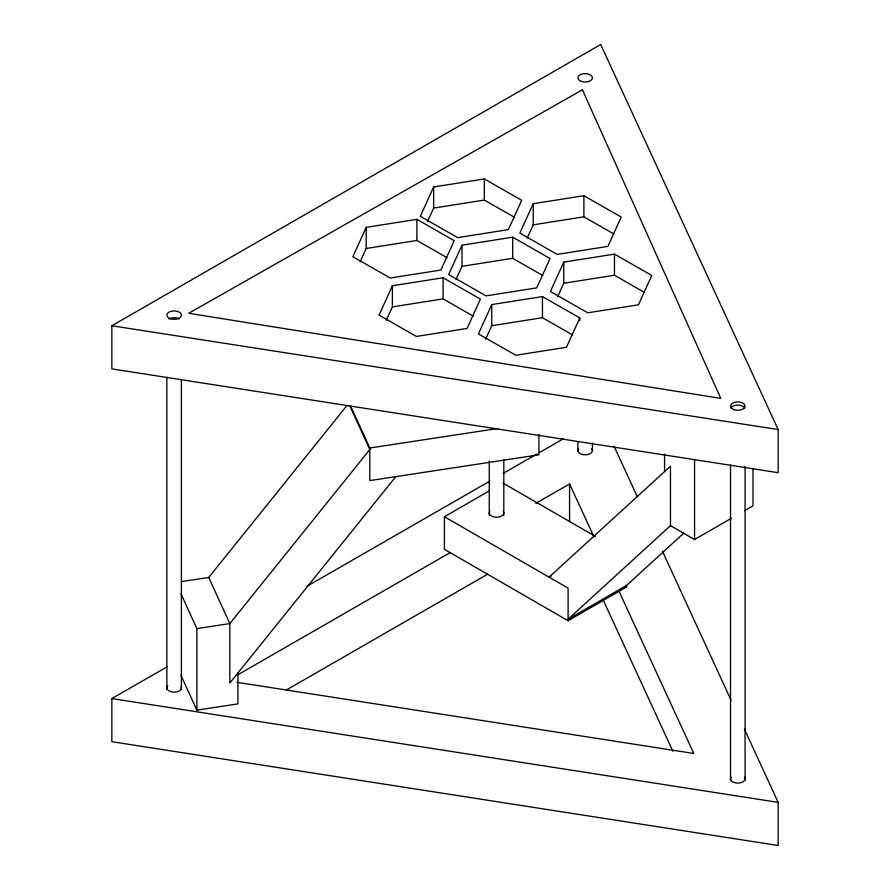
<?xml version="1.0" encoding="UTF-8"?>
<svg xmlns="http://www.w3.org/2000/svg" width="890" height="890" viewBox="0 0 890 890"><rect width="100%" height="100%" fill="white"/><g stroke="black" fill="none" stroke-linecap="round" stroke-linejoin="round"><path stroke-width="1.33" d="M366.202 227.351L352.863 256.687L390.209 278.036L440.895 270.037L454.234 240.689L416.887 219.352L366.202 227.351L366.202 248.477L360.094 261.927M433.653 186.956L420.314 216.292L457.66 237.63L508.346 229.631L521.685 200.294L484.338 178.946L433.653 186.956L433.653 208.071L427.545 221.521M392.39 285.768L379.051 315.105L416.387 336.453L467.072 328.443L480.411 299.107L443.075 277.769L392.39 285.768L392.39 306.894L386.271 320.333M462.021 245.184L448.671 274.532L486.018 295.869L536.703 287.87L550.042 258.523L512.696 237.185L462.021 245.184L462.021 266.31L455.903 279.76M533.199 203.71L519.86 233.058L557.196 254.395L607.881 246.397L621.22 217.049L583.885 195.711L533.199 203.71L533.199 224.836L527.08 238.286M491.77 304.58L478.431 333.928L515.777 355.266L566.463 347.267L579.802 317.93L542.455 296.581L491.77 304.58L491.77 325.707L485.662 339.157M563.759 262.116L550.421 291.464L587.756 312.802L638.442 304.803L651.78 275.455L614.445 254.117L563.759 262.116L563.759 283.243L557.641 296.693M181.271 581.637L208.727 577.443L346.955 405.562M395.805 476.639L229.843 683.019L229.843 623.578L208.727 577.443M551.466 575.797L549.086 577.165L670.47 466.193L670.47 525.623L568.098 619.218L626.538 585.475L683.865 533.066M626.538 585.475L626.538 586.988L568.098 620.731L444.422 549.33L444.422 516.745L489.745 490.579M670.47 525.623L694.567 539.54L731.547 518.191M744.663 510.615L753.007 505.798L753.007 468.485M111.84 325.751L600.706 44.5L778.16 429.559L778.16 472.69L111.84 368.883L111.84 325.751L778.16 429.559M744.418 729.144L778.16 802.368L778.16 845.5L111.84 741.693L111.84 698.561L167.231 666.699M306.905 586.343L489.934 481.045M503.173 473.424L536.893 454.022M539.296 452.643L563.381 438.781M236.996 675.276L450.273 552.568M535.825 503.351L569.567 483.938L593.953 536.837M286.402 689.984L487.631 574.206M433.653 208.071L484.338 200.072L514.453 217.282M366.202 248.477L416.887 240.478L447.003 257.688M533.199 224.836L583.885 216.837L614 234.048M462.021 266.31L512.696 258.311L542.811 275.522M392.39 306.894L443.075 298.884L473.191 316.095M563.759 283.243L614.445 275.244L644.56 292.454M491.77 325.707L542.455 317.708L572.57 334.918M350.404 405.629L369.806 448.015L497.666 428.513M180.915 593.697L196.89 628.607L229.843 623.578L369.806 449.528L349.837 405.896M180.915 675.232L196.89 710.142L237.919 703.89L237.919 672.973M236.963 682.319L693.788 753.485L618.906 591.005M111.84 698.561L778.16 802.368M502.872 483.003L595.499 536.481M625.525 586.41L626.538 586.988M444.422 516.745L568.098 588.145L568.098 620.731M614.089 446.346L637.362 496.843M662.383 551.133L731.035 700.107M603.231 600.127L672.885 751.271M745.075 466.304L745.075 780.385M730.523 464.825L730.523 780.296M694.567 459.385L694.567 539.54M664.563 454.111L664.563 471.589M614.445 254.117L614.445 275.244M592.417 442.986L592.417 451.308M583.885 195.711L583.885 216.837M579.802 317.93L579.802 320.567M577.866 441.518L577.866 451.219M569.567 483.938L569.567 521.685M542.455 296.581L542.455 317.708M538.906 434.442L538.906 454.812L369.806 480.6L369.806 448.015M512.696 237.185L512.696 258.311M503.807 459.807L503.807 515.377M489.255 461.098L489.255 515.288M484.338 178.946L484.338 200.072M443.075 277.769L443.075 298.884M416.887 219.352L416.887 240.478M196.89 628.607L196.89 710.142M181.404 380.208L181.404 689.372M166.853 377.338L166.853 689.283M168.978 318.954A7.276 4.205 0 0 1 179.268 318.954M730.879 407.976A7.276 4.205 0 0 1 737.866 405.084A7.276 4.205 0 0 1 744.752 408.043M503.239 511.361A7.276 4.205 0 0 1 496.486 517.201A7.276 4.205 0 0 1 489.878 511.305M744.496 777.248A7.276 4.205 0 0 1 737.743 783.1A7.276 4.205 0 0 1 731.135 777.193M181.082 686.68A7.276 4.205 0 0 1 173.35 692.097A7.276 4.205 0 0 1 167.776 685.867M591.527 448.605A7.276 4.205 0 0 1 585.453 454.823A7.276 4.205 0 0 1 578.478 448.927M582.427 89.801L188.725 313.291L720.8 398.397L582.427 89.801M734.094 409.7A7.276 4.205 0 0 0 745.075 406.129A7.276 4.205 0 0 0 734.228 402.425A7.276 4.205 0 0 0 734.094 409.7M170.424 318.731A7.276 4.205 0 0 0 181.404 315.16A7.276 4.205 0 0 0 170.557 311.455A7.276 4.205 0 0 0 170.424 318.731M581.437 81.435A7.276 4.205 0 0 0 592.417 77.864A7.276 4.205 0 0 0 581.571 74.159A7.276 4.205 0 0 0 581.437 81.435"/></g></svg>
